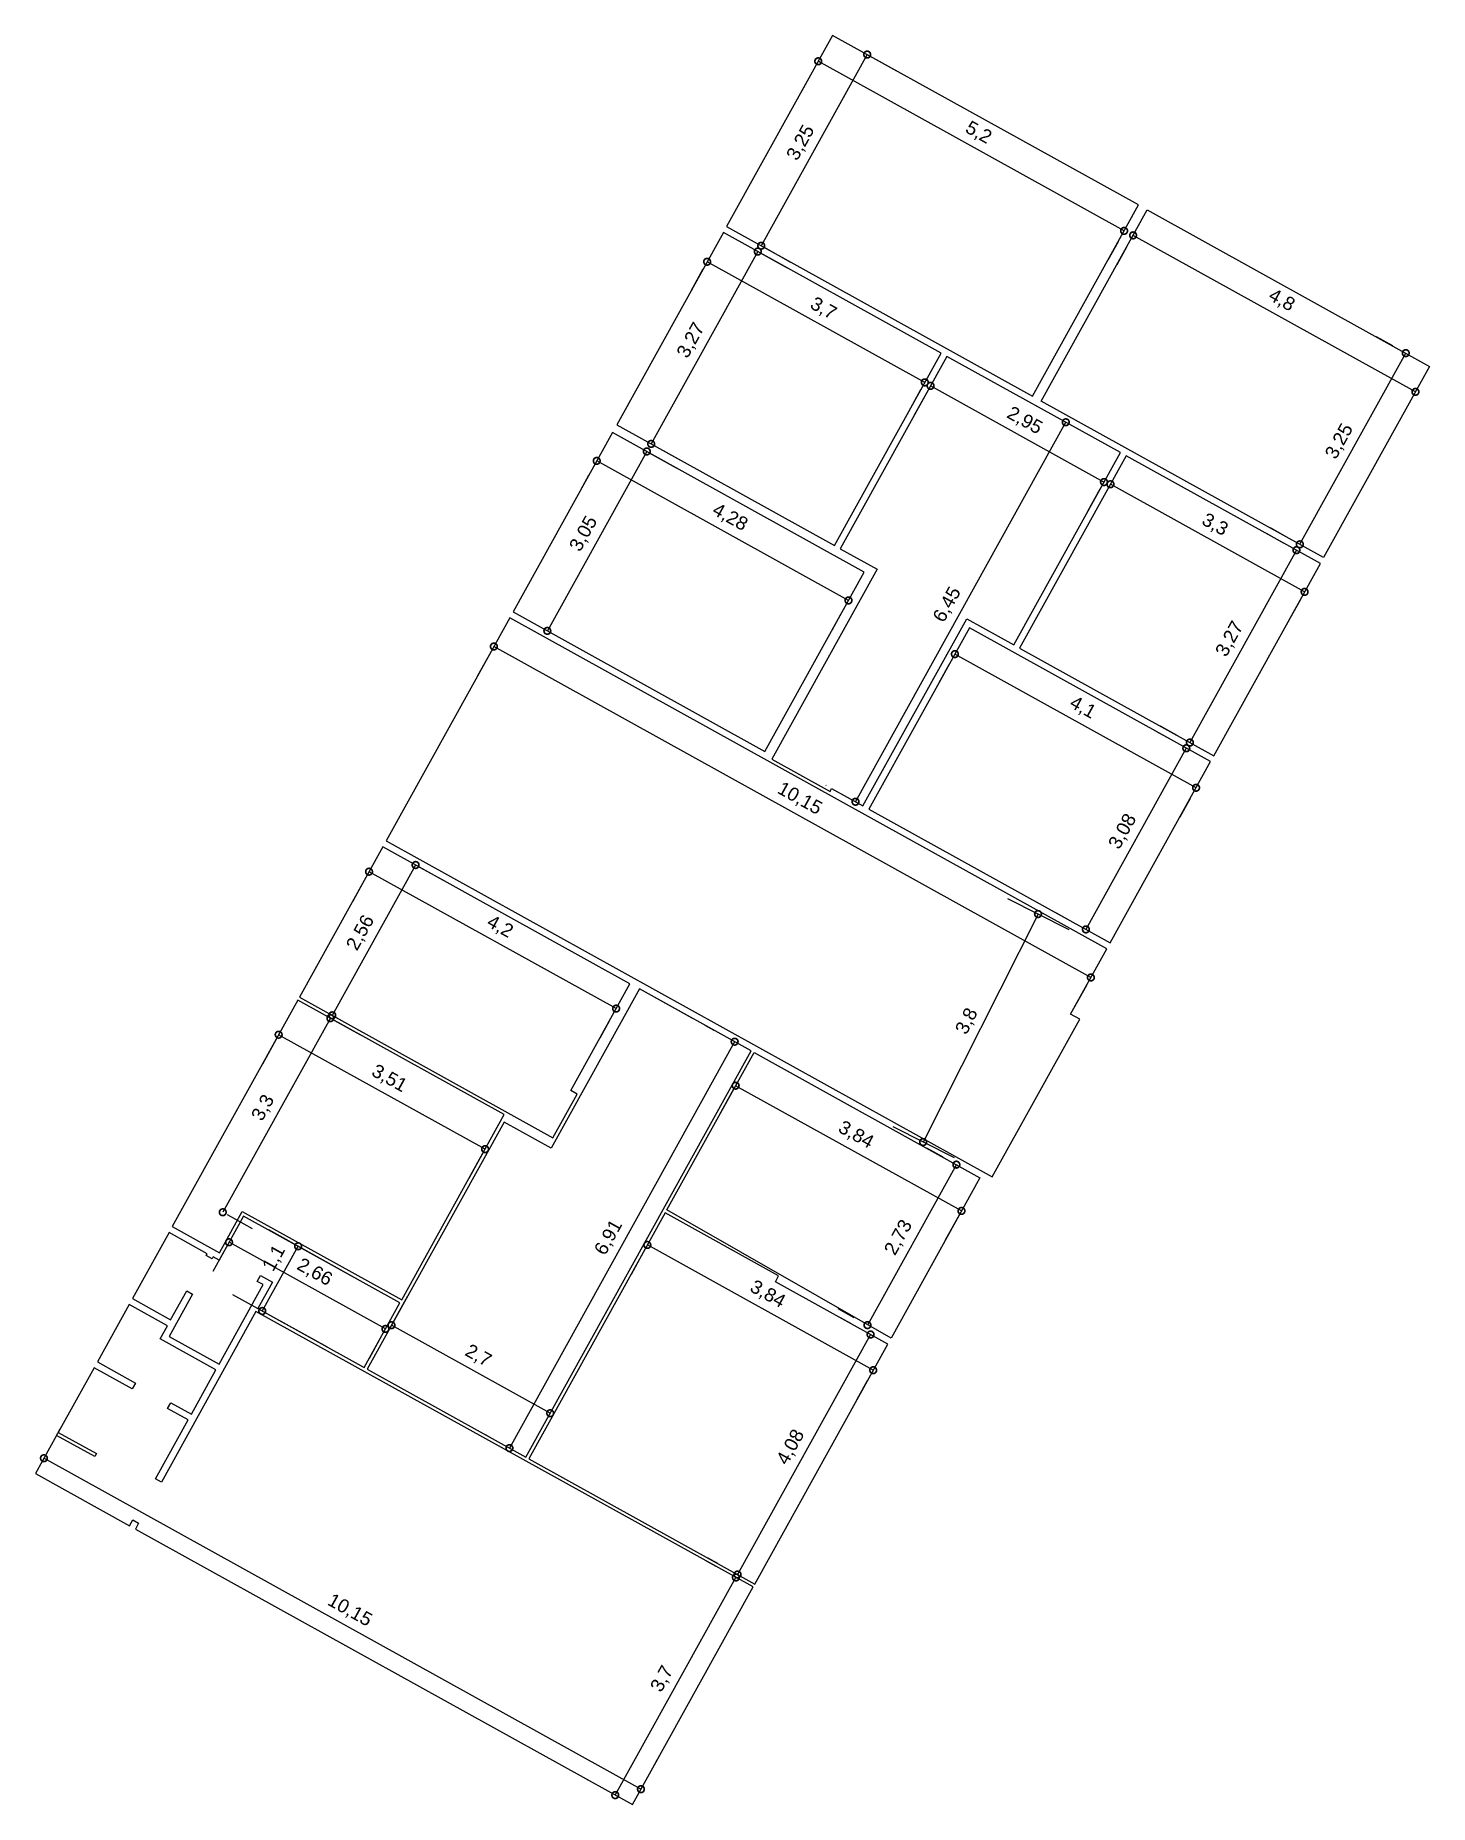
# Model space of a CAD drawing. Header units: millimetres. Extents: x 2346.7 to 2367.4, y 1306.4 to 1332.7.
import ezdxf

# ---------------------------------------------------------------- set-up
doc = ezdxf.new("R2010")
doc.units = ezdxf.units.MM
doc.styles.get("Standard").update_dxf_attribs({"font": 'arial.ttf'})
doc.dimstyles.new('ISO-25', dxfattribs={"dimtxt": 0.2, "dimasz": 0.2, "dimexe": 0.5, "dimexo": 0.625, "dimgap": 0.1, "dimtad": 1, "dimtxsty": 'Standard', "dimblk": 'DOTSMALL', "dimcen": 0.2, "dimclrd": 1, "dimclre": 1, "dimclrt": 2, "dimadec": 0, "dimazin": 0, "dimtfac": 1, "dimtmove": 0, "dimatfit": 3, "dimldrblk": 'DOTSMALL', "dimfxl": 0, "dimarcsym": 0})

# ---------------------------------------------------------------- blocks, each defined once
blk = doc.blocks.new('_DotSmall')
at = {"color": 0, "linetype": 'ByBlock', "const_width": 0.5}
blk.add_lwpolyline([(-0.0625, 0, 1), (0.0625, 0, 1)], format="xyb", close=True, dxfattribs=at)
blk = doc.blocks.new('*D168')
at = {"color": 1, "lineweight": -2}
for p, q in [((2353.437, 1323.516), (2353.26, 1323.198)), ((2362.38, 1318.714), (2353.503, 1323.635)), ((2362.314, 1318.595), (2362.138, 1318.277))]:
    blk.add_line(p, q, dxfattribs=at)
at = {"color": 1, "lineweight": -2, "xscale": 0.2, "yscale": 0.2, "zscale": 0.2}
for p, rotation in [((2353.503, 1323.635), 150.9999999999968), ((2362.38, 1318.714), 330.9999999999968)]:
    blk.add_blockref('_DotSmall', p, dxfattribs=dict(at, rotation=rotation))
at = {"color": 2, "insert": (2358.048, 1321.367), "char_height": 0.2, "attachment_point": 5, "rotation": 331}
blk.add_mtext('10,15', dxfattribs=at)
blk = doc.blocks.new('*D169')
at = {"color": 1, "lineweight": -2}
for p, q in [((2362.059, 1319.423), (2361.147, 1319.882)), ((2361.594, 1319.657), (2359.886, 1316.267)), ((2360.352, 1316.033), (2359.44, 1316.492))]:
    blk.add_line(p, q, dxfattribs=at)
at = {"color": 1, "lineweight": -2, "xscale": 0.2, "yscale": 0.2, "zscale": 0.2}
for p, rotation in [((2361.594, 1319.657), 63.26506385729073), ((2359.886, 1316.267), 243.2650638572907)]:
    blk.add_blockref('_DotSmall', p, dxfattribs=dict(at, rotation=rotation))
at = {"color": 2, "insert": (2360.543, 1318.061), "char_height": 0.2, "attachment_point": 5, "rotation": 63.2651}
blk.add_mtext('3,8', dxfattribs=at)
blk = doc.blocks.new('*D170')
at = {"color": 1, "lineweight": -2}
for p, q in [((2356.81, 1309.955), (2356.665, 1310.036)), ((2355.308, 1306.557), (2357.102, 1309.793)), ((2355.016, 1306.719), (2354.871, 1306.8))]:
    blk.add_line(p, q, dxfattribs=at)
at = {"color": 1, "lineweight": -2, "xscale": 0.2, "yscale": 0.2, "zscale": 0.2}
for p, rotation in [((2357.102, 1309.793), 61.00000000003198), ((2355.308, 1306.557), 241.000000000032)]:
    blk.add_blockref('_DotSmall', p, dxfattribs=dict(at, rotation=rotation))
at = {"color": 2, "insert": (2356.012, 1308.282), "char_height": 0.2, "attachment_point": 5, "rotation": 61}
blk.add_mtext('3,7', dxfattribs=at)
blk = doc.blocks.new('*D171')
at = {"color": 1, "lineweight": -2}
for p, q in [((2346.989, 1311.883), (2347.055, 1312.003)), ((2355.69, 1306.645), (2346.813, 1311.566)), ((2355.866, 1306.962), (2355.932, 1307.082))]:
    blk.add_line(p, q, dxfattribs=at)
at = {"color": 1, "lineweight": -2, "xscale": 0.2, "yscale": 0.2, "zscale": 0.2}
for p, rotation in [((2346.813, 1311.566), 150.9999999999856), ((2355.69, 1306.645), 330.9999999999856)]:
    blk.add_blockref('_DotSmall', p, dxfattribs=dict(at, rotation=rotation))
at = {"color": 2, "insert": (2351.358, 1309.298), "char_height": 0.2, "attachment_point": 5, "rotation": 331}
blk.add_mtext('10,15', dxfattribs=at)
blk = doc.blocks.new('*D172')
at = {"color": 1, "lineweight": -2}
for p, q in [((2360.456, 1315.243), (2357.098, 1317.105)), ((2357.068, 1317.052), (2356.855, 1316.668)), ((2360.427, 1315.191), (2360.214, 1314.806))]:
    blk.add_line(p, q, dxfattribs=at)
at = {"color": 1, "lineweight": -2, "xscale": 0.2, "yscale": 0.2, "zscale": 0.2}
for p, rotation in [((2357.098, 1317.105), 151.000000019902), ((2360.456, 1315.243), 331.000000019902)]:
    blk.add_blockref('_DotSmall', p, dxfattribs=dict(at, rotation=rotation))
at = {"color": 2, "insert": (2358.884, 1316.367), "char_height": 0.2, "attachment_point": 5, "rotation": 331}
blk.add_mtext('3,84', dxfattribs=at)
blk = doc.blocks.new('*D173')
at = {"color": 1, "lineweight": -2}
for p, q in [((2360.183, 1316.04), (2359.943, 1316.174)), ((2360.38, 1315.931), (2359.058, 1313.545)), ((2358.861, 1313.655), (2358.621, 1313.788))]:
    blk.add_line(p, q, dxfattribs=at)
at = {"color": 1, "lineweight": -2, "xscale": 0.2, "yscale": 0.2, "zscale": 0.2}
for p, rotation in [((2360.38, 1315.931), 60.9999999999961), ((2359.058, 1313.545), 240.9999999999961)]:
    blk.add_blockref('_DotSmall', p, dxfattribs=dict(at, rotation=rotation))
at = {"color": 2, "insert": (2359.527, 1314.845), "char_height": 0.2, "attachment_point": 5, "rotation": 61}
blk.add_mtext('2,73', dxfattribs=at)
blk = doc.blocks.new('*D174')
at = {"color": 1, "lineweight": -2}
for p, q in [((2355.321, 1318.251), (2351.647, 1320.287)), ((2351.549, 1320.11), (2351.405, 1319.85)), ((2355.222, 1318.074), (2355.078, 1317.814))]:
    blk.add_line(p, q, dxfattribs=at)
at = {"color": 1, "lineweight": -2, "xscale": 0.2, "yscale": 0.2, "zscale": 0.2}
for p, rotation in [((2351.647, 1320.287), 150.9999999999969), ((2355.321, 1318.251), 330.9999999999969)]:
    blk.add_blockref('_DotSmall', p, dxfattribs=dict(at, rotation=rotation))
at = {"color": 2, "insert": (2353.591, 1319.462), "char_height": 0.2, "attachment_point": 5, "rotation": 331}
blk.add_mtext('4,2', dxfattribs=at)
blk = doc.blocks.new('*D175')
at = {"color": 1, "lineweight": -2}
for p, q in [((2352.339, 1320.386), (2351.1, 1318.151)), ((2352.398, 1320.354), (2352.777, 1320.144)), ((2351.159, 1318.118), (2351.538, 1317.908))]:
    blk.add_line(p, q, dxfattribs=at)
at = {"color": 1, "lineweight": -2, "xscale": 0.2, "yscale": 0.2, "zscale": 0.2}
for p, rotation in [((2352.339, 1320.386), 61.00000000000026), ((2351.1, 1318.151), 241.0000000000003)]:
    blk.add_blockref('_DotSmall', p, dxfattribs=dict(at, rotation=rotation))
at = {"color": 2, "insert": (2351.527, 1319.375), "char_height": 0.2, "attachment_point": 5, "rotation": 61}
blk.add_mtext('2,56', dxfattribs=at)
blk = doc.blocks.new('*D176')
at = {"color": 1, "lineweight": -2}
for p, q in [((2350.285, 1317.831), (2350.061, 1317.426)), ((2353.373, 1316.162), (2350.303, 1317.863)), ((2353.355, 1316.129), (2353.131, 1315.724))]:
    blk.add_line(p, q, dxfattribs=at)
at = {"color": 1, "lineweight": -2, "xscale": 0.2, "yscale": 0.2, "zscale": 0.2}
for p, rotation in [((2350.303, 1317.863), 151.0000000000006), ((2353.373, 1316.162), 331.0000000000006)]:
    blk.add_blockref('_DotSmall', p, dxfattribs=dict(at, rotation=rotation))
at = {"color": 2, "insert": (2351.945, 1317.205), "char_height": 0.2, "attachment_point": 5, "rotation": 331}
blk.add_mtext('3,51', dxfattribs=at)
blk = doc.blocks.new('*D177')
at = {"color": 1, "lineweight": -2}
for p, q in [((2351.072, 1318.109), (2349.472, 1315.223)), ((2351.135, 1318.074), (2351.509, 1317.867)), ((2349.535, 1315.188), (2349.909, 1314.981))]:
    blk.add_line(p, q, dxfattribs=at)
at = {"color": 1, "lineweight": -2, "xscale": 0.2, "yscale": 0.2, "zscale": 0.2}
for p, rotation in [((2351.072, 1318.109), 60.99999999999091), ((2349.472, 1315.223), 240.9999999999909)]:
    blk.add_blockref('_DotSmall', p, dxfattribs=dict(at, rotation=rotation))
at = {"color": 2, "insert": (2350.079, 1316.773), "char_height": 0.2, "attachment_point": 5, "rotation": 61}
blk.add_mtext('3,3', dxfattribs=at)
blk = doc.blocks.new('*D179')
at = {"color": 1, "lineweight": -2}
for p, q in [((2356.781, 1317.926), (2356.645, 1318.001)), ((2357.083, 1317.759), (2353.734, 1311.717)), ((2353.432, 1311.885), (2353.296, 1311.96))]:
    blk.add_line(p, q, dxfattribs=at)
at = {"color": 1, "lineweight": -2, "xscale": 0.2, "yscale": 0.2, "zscale": 0.2}
for p, rotation in [((2357.083, 1317.759), 61.00000000011632), ((2353.734, 1311.717), 241.0000000001163)]:
    blk.add_blockref('_DotSmall', p, dxfattribs=dict(at, rotation=rotation))
at = {"color": 2, "insert": (2355.216, 1314.845), "char_height": 0.2, "attachment_point": 5, "rotation": 61}
blk.add_mtext('6,91', dxfattribs=at)
blk = doc.blocks.new('*D180')
at = {"color": 1, "lineweight": -2}
for p, q in [((2351.921, 1313.437), (2352.222, 1313.981)), ((2354.341, 1312.235), (2351.98, 1313.544)), ((2354.282, 1312.128), (2354.583, 1312.672))]:
    blk.add_line(p, q, dxfattribs=at)
at = {"color": 1, "lineweight": -2, "xscale": 0.2, "yscale": 0.2, "zscale": 0.2}
for p, rotation in [((2351.98, 1313.544), 151.0000000591171), ((2354.341, 1312.235), 331.0000000591172)]:
    blk.add_blockref('_DotSmall', p, dxfattribs=dict(at, rotation=rotation))
at = {"color": 2, "insert": (2353.267, 1313.082), "char_height": 0.2, "attachment_point": 5, "rotation": 331}
blk.add_mtext('2,7', dxfattribs=at)
blk = doc.blocks.new('*D181')
at = {"color": 1, "lineweight": -2}
for p, q in [((2355.698, 1314.579), (2355.542, 1314.299)), ((2359.143, 1312.875), (2355.785, 1314.737)), ((2359.056, 1312.717), (2358.901, 1312.438))]:
    blk.add_line(p, q, dxfattribs=at)
at = {"color": 1, "lineweight": -2, "xscale": 0.2, "yscale": 0.2, "zscale": 0.2}
for p, rotation in [((2355.785, 1314.737), 151.0000000205467), ((2359.143, 1312.875), 331.0000000205467)]:
    blk.add_blockref('_DotSmall', p, dxfattribs=dict(at, rotation=rotation))
at = {"color": 2, "insert": (2357.571, 1313.998), "char_height": 0.2, "attachment_point": 5, "rotation": 331}
blk.add_mtext('3,84', dxfattribs=at)
blk = doc.blocks.new('*D182')
at = {"color": 1, "lineweight": -2}
for p, q in [((2358.813, 1313.567), (2358.667, 1313.648)), ((2359.104, 1313.405), (2357.126, 1309.837)), ((2356.834, 1309.999), (2356.689, 1310.079))]:
    blk.add_line(p, q, dxfattribs=at)
at = {"color": 1, "lineweight": -2, "xscale": 0.2, "yscale": 0.2, "zscale": 0.2}
for p, rotation in [((2359.104, 1313.405), 60.99999995842775), ((2357.126, 1309.837), 240.9999999584277)]:
    blk.add_blockref('_DotSmall', p, dxfattribs=dict(at, rotation=rotation))
at = {"color": 2, "insert": (2357.923, 1311.728), "char_height": 0.2, "attachment_point": 5, "rotation": 61}
blk.add_mtext('4,08', dxfattribs=at)
blk = doc.blocks.new('*D183')
at = {"color": 1, "lineweight": -2}
for p, q in [((2363.944, 1321.535), (2360.358, 1323.522)), ((2360.27, 1323.364), (2360.115, 1323.085)), ((2363.856, 1321.376), (2363.701, 1321.097))]:
    blk.add_line(p, q, dxfattribs=at)
at = {"color": 1, "lineweight": -2, "xscale": 0.2, "yscale": 0.2, "zscale": 0.2}
for p, rotation in [((2360.358, 1323.522), 151.0000000000061), ((2363.944, 1321.535), 331.0000000000061)]:
    blk.add_blockref('_DotSmall', p, dxfattribs=dict(at, rotation=rotation))
at = {"color": 2, "insert": (2362.257, 1322.721), "char_height": 0.2, "attachment_point": 5, "rotation": 331}
blk.add_mtext('4,1', dxfattribs=at)
blk = doc.blocks.new('*D184')
at = {"color": 1, "lineweight": -2}
for p, q in [((2363.799, 1322.122), (2362.306, 1319.429)), ((2363.612, 1322.226), (2363.361, 1322.365)), ((2362.119, 1319.532), (2361.868, 1319.671))]:
    blk.add_line(p, q, dxfattribs=at)
at = {"color": 1, "lineweight": -2, "xscale": 0.2, "yscale": 0.2, "zscale": 0.2}
for p, rotation in [((2363.799, 1322.122), 60.99999999999866), ((2362.306, 1319.429), 240.9999999999986)]:
    blk.add_blockref('_DotSmall', p, dxfattribs=dict(at, rotation=rotation))
at = {"color": 2, "insert": (2362.86, 1320.882), "char_height": 0.2, "attachment_point": 5, "rotation": 61}
blk.add_mtext('3,08', dxfattribs=at)
blk = doc.blocks.new('*D185')
at = {"color": 1, "lineweight": -2}
for p, q in [((2362.603, 1325.924), (2362.428, 1325.61)), ((2365.558, 1324.447), (2362.671, 1326.047)), ((2365.49, 1324.324), (2365.315, 1324.009))]:
    blk.add_line(p, q, dxfattribs=at)
at = {"color": 1, "lineweight": -2, "xscale": 0.2, "yscale": 0.2, "zscale": 0.2}
for p, rotation in [((2362.671, 1326.047), 151.0000000000004), ((2365.558, 1324.447), 331.0000000000005)]:
    blk.add_blockref('_DotSmall', p, dxfattribs=dict(at, rotation=rotation))
at = {"color": 2, "insert": (2364.221, 1325.439), "char_height": 0.2, "attachment_point": 5, "rotation": 331}
blk.add_mtext('3,3', dxfattribs=at)
blk = doc.blocks.new('*D186')
at = {"color": 1, "lineweight": -2}
for p, q in [((2365.246, 1325.173), (2365, 1325.31)), ((2365.437, 1325.067), (2363.852, 1322.207)), ((2363.661, 1322.313), (2363.414, 1322.45))]:
    blk.add_line(p, q, dxfattribs=at)
at = {"color": 1, "lineweight": -2, "xscale": 0.2, "yscale": 0.2, "zscale": 0.2}
for p, rotation in [((2365.437, 1325.067), 60.99999999999866), ((2363.852, 1322.207), 240.9999999999986)]:
    blk.add_blockref('_DotSmall', p, dxfattribs=dict(at, rotation=rotation))
at = {"color": 2, "insert": (2364.452, 1323.744), "char_height": 0.2, "attachment_point": 5, "rotation": 61}
blk.add_mtext('3,27', dxfattribs=at)
blk = doc.blocks.new('*D187')
at = {"color": 1, "lineweight": -2}
for p, q in [((2366.87, 1328.103), (2366.625, 1328.239)), ((2365.487, 1325.154), (2367.062, 1327.997)), ((2365.294, 1325.261), (2365.049, 1325.397))]:
    blk.add_line(p, q, dxfattribs=at)
at = {"color": 1, "lineweight": -2, "xscale": 0.2, "yscale": 0.2, "zscale": 0.2}
for p, rotation in [((2367.062, 1327.997), 61.00000000001823), ((2365.487, 1325.154), 241.0000000000182)]:
    blk.add_blockref('_DotSmall', p, dxfattribs=dict(at, rotation=rotation))
at = {"color": 2, "insert": (2366.082, 1326.682), "char_height": 0.2, "attachment_point": 5, "rotation": 61}
blk.add_mtext('3,25', dxfattribs=at)
blk = doc.blocks.new('*D188')
at = {"color": 1, "lineweight": -2}
for p, q in [((2367.206, 1327.421), (2363.008, 1329.748)), ((2362.915, 1329.581), (2362.766, 1329.311)), ((2367.114, 1327.254), (2366.964, 1326.984))]:
    blk.add_line(p, q, dxfattribs=at)
at = {"color": 1, "lineweight": -2, "xscale": 0.2, "yscale": 0.2, "zscale": 0.2}
for p, rotation in [((2363.008, 1329.748), 151.0000000000029), ((2367.206, 1327.421), 331.0000000000029)]:
    blk.add_blockref('_DotSmall', p, dxfattribs=dict(at, rotation=rotation))
at = {"color": 2, "insert": (2365.214, 1328.777), "char_height": 0.2, "attachment_point": 5, "rotation": 331}
blk.add_mtext('4,8', dxfattribs=at)
blk = doc.blocks.new('*D189')
at = {"color": 1, "lineweight": -2}
for p, q in [((2358.236, 1332.174), (2358.083, 1331.898)), ((2362.874, 1329.815), (2358.326, 1332.336)), ((2362.784, 1329.653), (2362.631, 1329.377))]:
    blk.add_line(p, q, dxfattribs=at)
at = {"color": 1, "lineweight": -2, "xscale": 0.2, "yscale": 0.2, "zscale": 0.2}
for p, rotation in [((2358.326, 1332.336), 150.999999999991), ((2362.874, 1329.815), 330.999999999991)]:
    blk.add_blockref('_DotSmall', p, dxfattribs=dict(at, rotation=rotation))
at = {"color": 2, "insert": (2360.706, 1331.268), "char_height": 0.2, "attachment_point": 5, "rotation": 331}
blk.add_mtext('5,2', dxfattribs=at)
blk = doc.blocks.new('*D190')
at = {"color": 1, "lineweight": -2}
for p, q in [((2359.054, 1332.436), (2357.478, 1329.594)), ((2359.086, 1332.418), (2359.491, 1332.194)), ((2357.51, 1329.576), (2357.915, 1329.351))]:
    blk.add_line(p, q, dxfattribs=at)
at = {"color": 1, "lineweight": -2, "xscale": 0.2, "yscale": 0.2, "zscale": 0.2}
for p, rotation in [((2359.054, 1332.436), 61.00000000000226), ((2357.478, 1329.594), 241.0000000000022)]:
    blk.add_blockref('_DotSmall', p, dxfattribs=dict(at, rotation=rotation))
at = {"color": 2, "insert": (2358.073, 1331.122), "char_height": 0.2, "attachment_point": 5, "rotation": 61}
blk.add_mtext('3,25', dxfattribs=at)
blk = doc.blocks.new('*D191')
at = {"color": 1, "lineweight": -2}
for p, q in [((2356.612, 1329.245), (2356.432, 1328.919)), ((2359.911, 1327.562), (2356.674, 1329.356)), ((2359.849, 1327.45), (2359.668, 1327.125))]:
    blk.add_line(p, q, dxfattribs=at)
at = {"color": 1, "lineweight": -2, "xscale": 0.2, "yscale": 0.2, "zscale": 0.2}
for p, rotation in [((2356.674, 1329.356), 151.0000000000036), ((2359.911, 1327.562), 331.0000000000035)]:
    blk.add_blockref('_DotSmall', p, dxfattribs=dict(at, rotation=rotation))
at = {"color": 2, "insert": (2358.399, 1328.652), "char_height": 0.2, "attachment_point": 5, "rotation": 331}
blk.add_mtext('3,7', dxfattribs=at)
blk = doc.blocks.new('*D192')
at = {"color": 1, "lineweight": -2}
for p, q in [((2357.427, 1329.507), (2355.842, 1326.647)), ((2357.462, 1329.488), (2357.864, 1329.265)), ((2355.876, 1326.628), (2356.279, 1326.405))]:
    blk.add_line(p, q, dxfattribs=at)
at = {"color": 1, "lineweight": -2, "xscale": 0.2, "yscale": 0.2, "zscale": 0.2}
for p, rotation in [((2357.427, 1329.507), 61.00000006757325), ((2355.842, 1326.647), 241.0000000675733)]:
    blk.add_blockref('_DotSmall', p, dxfattribs=dict(at, rotation=rotation))
at = {"color": 2, "insert": (2356.442, 1328.184), "char_height": 0.2, "attachment_point": 5, "rotation": 61}
blk.add_mtext('3,27', dxfattribs=at)
blk = doc.blocks.new('*D193')
at = {"color": 1, "lineweight": -2}
for p, q in [((2355.777, 1326.535), (2354.298, 1323.867)), ((2355.813, 1326.514), (2356.214, 1326.292)), ((2354.335, 1323.847), (2354.736, 1323.625))]:
    blk.add_line(p, q, dxfattribs=at)
at = {"color": 1, "lineweight": -2, "xscale": 0.2, "yscale": 0.2, "zscale": 0.2}
for p, rotation in [((2355.777, 1326.535), 61.00000000003192), ((2354.298, 1323.867), 241.0000000000319)]:
    blk.add_blockref('_DotSmall', p, dxfattribs=dict(at, rotation=rotation))
at = {"color": 2, "insert": (2354.845, 1325.308), "char_height": 0.2, "attachment_point": 5, "rotation": 61}
blk.add_mtext('3,05', dxfattribs=at)
blk = doc.blocks.new('*D194')
at = {"color": 1, "lineweight": -2}
for p, q in [((2358.776, 1324.32), (2355.032, 1326.395)), ((2354.911, 1326.175), (2354.79, 1325.957)), ((2358.654, 1324.1), (2358.533, 1323.882))]:
    blk.add_line(p, q, dxfattribs=at)
at = {"color": 1, "lineweight": -2, "xscale": 0.2, "yscale": 0.2, "zscale": 0.2}
for p, rotation in [((2355.032, 1326.395), 150.9999999999965), ((2358.776, 1324.32), 330.9999999999965)]:
    blk.add_blockref('_DotSmall', p, dxfattribs=dict(at, rotation=rotation))
at = {"color": 2, "insert": (2357.011, 1325.55), "char_height": 0.2, "attachment_point": 5, "rotation": 331}
blk.add_mtext('4,28', dxfattribs=at)
blk = doc.blocks.new('*D195')
at = {"color": 1, "lineweight": -2}
for p, q in [((2359.936, 1327.402), (2359.754, 1327.072)), ((2362.575, 1326.08), (2359.996, 1327.51)), ((2362.515, 1325.972), (2362.332, 1325.643))]:
    blk.add_line(p, q, dxfattribs=at)
at = {"color": 1, "lineweight": -2, "xscale": 0.2, "yscale": 0.2, "zscale": 0.2}
for p, rotation in [((2359.996, 1327.51), 151.0000000000035), ((2362.575, 1326.08), 331.0000000000035)]:
    blk.add_blockref('_DotSmall', p, dxfattribs=dict(at, rotation=rotation))
at = {"color": 2, "insert": (2361.392, 1326.987), "char_height": 0.2, "attachment_point": 5, "rotation": 331}
blk.add_mtext('2,95', dxfattribs=at)
blk = doc.blocks.new('*D196')
at = {"color": 1, "lineweight": -2}
for p, q in [((2361.568, 1327.212), (2361.57, 1327.211)), ((2358.88, 1321.327), (2362.007, 1326.969)), ((2358.441, 1321.571), (2358.443, 1321.57))]:
    blk.add_line(p, q, dxfattribs=at)
at = {"color": 1, "lineweight": -2, "xscale": 0.2, "yscale": 0.2, "zscale": 0.2}
for p, rotation in [((2362.007, 1326.969), 60.99999999999689), ((2358.88, 1321.327), 240.9999999999969)]:
    blk.add_blockref('_DotSmall', p, dxfattribs=dict(at, rotation=rotation))
at = {"color": 2, "insert": (2360.251, 1324.255), "char_height": 0.2, "attachment_point": 5, "rotation": 61}
blk.add_mtext('6,45', dxfattribs=at)
blk = doc.blocks.new('*D197')
at = {"color": 1, "lineweight": -2}
for p, q in [((2351.891, 1313.488), (2349.565, 1314.777)), ((2349.478, 1314.62), (2349.322, 1314.34)), ((2351.804, 1313.331), (2351.649, 1313.05))]:
    blk.add_line(p, q, dxfattribs=at)
at = {"color": 1, "lineweight": -2, "xscale": 0.2, "yscale": 0.2, "zscale": 0.2}
for p, rotation in [((2349.565, 1314.777), 150.9999999999852), ((2351.891, 1313.488), 330.9999999999852)]:
    blk.add_blockref('_DotSmall', p, dxfattribs=dict(at, rotation=rotation))
at = {"color": 2, "insert": (2350.835, 1314.325), "char_height": 0.2, "attachment_point": 5, "rotation": 331}
blk.add_mtext('2,66', dxfattribs=at)
blk = doc.blocks.new('*D198')
at = {"color": 1, "lineweight": -2}
for p, q in [((2351.561, 1314.18), (2350.156, 1314.96)), ((2350.059, 1313.755), (2350.593, 1314.717)), ((2351.027, 1313.218), (2349.622, 1313.997))]:
    blk.add_line(p, q, dxfattribs=at)
at = {"color": 1, "lineweight": -2, "xscale": 0.2, "yscale": 0.2, "zscale": 0.2}
for p, rotation in [((2350.593, 1314.717), 60.98694360978507), ((2350.059, 1313.755), 240.9869436097851)]:
    blk.add_blockref('_DotSmall', p, dxfattribs=dict(at, rotation=rotation))
at = {"color": 2, "insert": (2350.242, 1314.537), "char_height": 0.2, "attachment_point": 5, "rotation": 60.9869}
blk.add_mtext('1,1', dxfattribs=at)

msp = doc.modelspace()

# ---------------------------------------------------------------- linework, layer by layer
msp.add_line((2356.453, 1318.108), (2355.666, 1318.544))
for points in [[(2363.087, 1330.2), (2358.539, 1332.721), (2356.964, 1329.879), (2361.512, 1327.358), (2363.087, 1330.2)], [(2367.417, 1327.8), (2365.841, 1324.958), (2361.643, 1327.285), (2363.218, 1330.127), (2367.417, 1327.8)], [(2360.152, 1327.997), (2356.915, 1329.791), (2355.33, 1326.931), (2358.567, 1325.137), (2360.152, 1327.997)], [(2362.818, 1326.519), (2360.239, 1327.948), (2358.654, 1325.088), (2359.204, 1324.783), (2357.638, 1321.958), (2358.501, 1321.48), (2358.525, 1321.524), (2358.987, 1321.268), (2360.534, 1324.047), (2361.232, 1323.658), (2362.818, 1326.519)], [(2359.01, 1324.742), (2355.267, 1326.817), (2353.788, 1324.15), (2357.532, 1322.075), (2359.01, 1324.742)], [(2365.793, 1324.87), (2362.906, 1326.471), (2361.32, 1323.611), (2364.207, 1322.01), (2365.793, 1324.87)], [(2362.617, 1319.142), (2353.74, 1324.062), (2351.9, 1320.744), (2360.91, 1315.752), (2362.216, 1318.094), (2362.079, 1318.17), (2362.617, 1319.142)], [(2364.159, 1321.923), (2360.573, 1323.911), (2359.08, 1321.217), (2362.666, 1319.229), (2364.159, 1321.923)], [(2355.525, 1318.62), (2351.852, 1320.657), (2350.613, 1318.421), (2354.382, 1316.332), (2354.741, 1316.98), (2354.645, 1317.033), (2355.525, 1318.62)], [(2357.328, 1317.623), (2355.666, 1318.544), (2354.353, 1316.176), (2353.654, 1316.564), (2351.618, 1312.89), (2353.979, 1311.582), (2357.328, 1317.623)], [(2353.658, 1316.676), (2350.588, 1318.377), (2348.722, 1315.01), (2349.422, 1314.622), (2349.761, 1315.235), (2352.132, 1313.921), (2353.658, 1316.676)], [(2360.73, 1315.737), (2359.408, 1313.352), (2356.074, 1315.257), (2357.372, 1317.599), (2360.73, 1315.737)], [(2352.107, 1313.877), (2349.781, 1315.167), (2349.417, 1314.511), (2349.329, 1314.559), (2349.314, 1314.532), (2349.227, 1314.58), (2349.242, 1314.607), (2348.673, 1314.923), (2348.128, 1313.939), (2348.696, 1313.624), (2348.936, 1314.056), (2349.023, 1314.007), (2348.675, 1313.378), (2349.418, 1312.966), (2350.073, 1314.147), (2349.985, 1314.195), (2350.034, 1314.283), (2350.209, 1314.186), (2349.991, 1313.792), (2351.574, 1312.915), (2352.107, 1313.877)], [(2359.359, 1313.264), (2357.689, 1314.19), (2357.737, 1314.278), (2356.049, 1315.213), (2354.023, 1311.557), (2357.381, 1309.696), (2359.359, 1313.264)], [(2357.357, 1309.652), (2349.966, 1313.749), (2348.56, 1311.212), (2348.473, 1311.261), (2348.958, 1312.135), (2348.652, 1312.305), (2348.7, 1312.392), (2349.006, 1312.223), (2349.37, 1312.879), (2348.539, 1313.339), (2348.648, 1313.536), (2348.08, 1313.851), (2347.607, 1312.998), (2348.175, 1312.683), (2348.127, 1312.596), (2347.558, 1312.911), (2347.025, 1311.949), (2347.594, 1311.634), (2347.569, 1311.59), (2347.001, 1311.905), (2346.686, 1311.337), (2348.085, 1310.561), (2348.134, 1310.648), (2348.221, 1310.6), (2348.173, 1310.513), (2355.563, 1306.416), (2357.357, 1309.652)]]:
    msp.add_lwpolyline(points, close=True)

# ---------------------------------------------------------------- dimensions: what is measured, and where the dimension line sits
for p1, p2, distance, picture, middle in [((2358.539, 1332.721), (2356.964, 1329.879), 0.588, '*D190', (2358.073, 1331.122)), ((2363.087, 1330.2), (2358.539, 1332.721), 0.441, '*D189', (2360.706, 1331.268)), ((2367.417, 1327.8), (2363.218, 1330.127), 0.434, '*D188', (2365.214, 1328.777)), ((2356.915, 1329.791), (2355.33, 1326.931), 0.585, '*D192', (2356.442, 1328.184)), ((2360.152, 1327.997), (2356.915, 1329.791), 0.497, '*D191', (2358.399, 1328.652)), ((2365.841, 1324.958), (2367.417, 1327.8), 0.405, '*D187', (2366.082, 1326.682)), ((2362.818, 1326.519), (2360.239, 1327.948), 0.502, '*D195', (2361.392, 1326.987)), ((2358.987, 1321.268), (2362.114, 1326.909), 0.122, '*D196', (2360.251, 1324.255)), ((2355.267, 1326.817), (2353.788, 1324.15), 0.583, '*D193', (2354.845, 1325.308)), ((2358.957, 1324.647), (2355.214, 1326.722), 0.374, '*D194', (2357.011, 1325.55)), ((2365.793, 1324.87), (2362.906, 1326.471), 0.484, '*D185', (2364.221, 1325.439)), ((2365.793, 1324.87), (2364.207, 1322.01), -0.406, '*D186', (2364.452, 1323.744)), ((2362.617, 1319.142), (2353.74, 1324.062), 0.489, '*D168', (2358.048, 1321.367)), ((2364.159, 1321.923), (2360.573, 1323.911), 0.444, '*D183', (2362.257, 1322.721)), ((2364.159, 1321.923), (2362.666, 1319.229), -0.412, '*D184', (2362.86, 1320.882)), ((2351.852, 1320.657), (2350.613, 1318.421), 0.558, '*D175', (2351.527, 1319.375)), ((2355.525, 1318.62), (2351.852, 1320.657), 0.422, '*D174', (2353.591, 1319.462)), ((2362.617, 1319.142), (2360.91, 1315.752), -1.146, '*D169', (2360.543, 1318.061)), ((2350.588, 1318.377), (2348.989, 1315.491), 0.553, '*D177', (2350.079, 1316.773)), ((2353.658, 1316.676), (2350.588, 1318.377), 0.588, '*D176', (2351.945, 1317.205)), ((2357.328, 1317.623), (2353.979, 1311.582), -0.28, '*D179', (2355.216, 1314.845)), ((2360.73, 1315.737), (2357.371, 1317.599), 0.565, '*D172', (2358.884, 1316.367)), ((2360.73, 1315.737), (2359.408, 1313.352), -0.4, '*D173', (2359.527, 1314.845)), ((2352.107, 1313.877), (2349.781, 1315.167), 0.446, '*D197', (2350.835, 1314.325)), ((2359.359, 1313.264), (2356.001, 1315.126), 0.445, '*D181', (2357.571, 1313.998)), ((2353.979, 1311.582), (2351.618, 1312.89), -0.747, '*D180', (2353.267, 1313.082)), ((2359.359, 1313.264), (2357.381, 1309.696), -0.291, '*D182', (2357.923, 1311.728)), ((2355.563, 1306.416), (2346.686, 1311.337), -0.262, '*D171', (2351.358, 1309.298)), ((2355.563, 1306.416), (2357.357, 1309.652), 0.291, '*D170', (2356.012, 1308.282))]:
    dim = msp.add_aligned_dim(p1=p1, p2=p2, distance=distance, dimstyle='ISO-25')
    dim.commit()
    dim.dimension.update_dxf_attribs({"geometry": picture, "text_midpoint": middle})
dim = msp.add_linear_dim(base=(2350.593, 1314.717), p1=(2351.574, 1312.915), p2=(2352.107, 1313.877), angle=60.9869, dimstyle='ISO-25')
dim.commit()
dim.dimension.update_dxf_attribs({"geometry": '*D198', "text_midpoint": (2350.434, 1314.431), "dimtype": 161})

doc.saveas('drawing.dxf')
